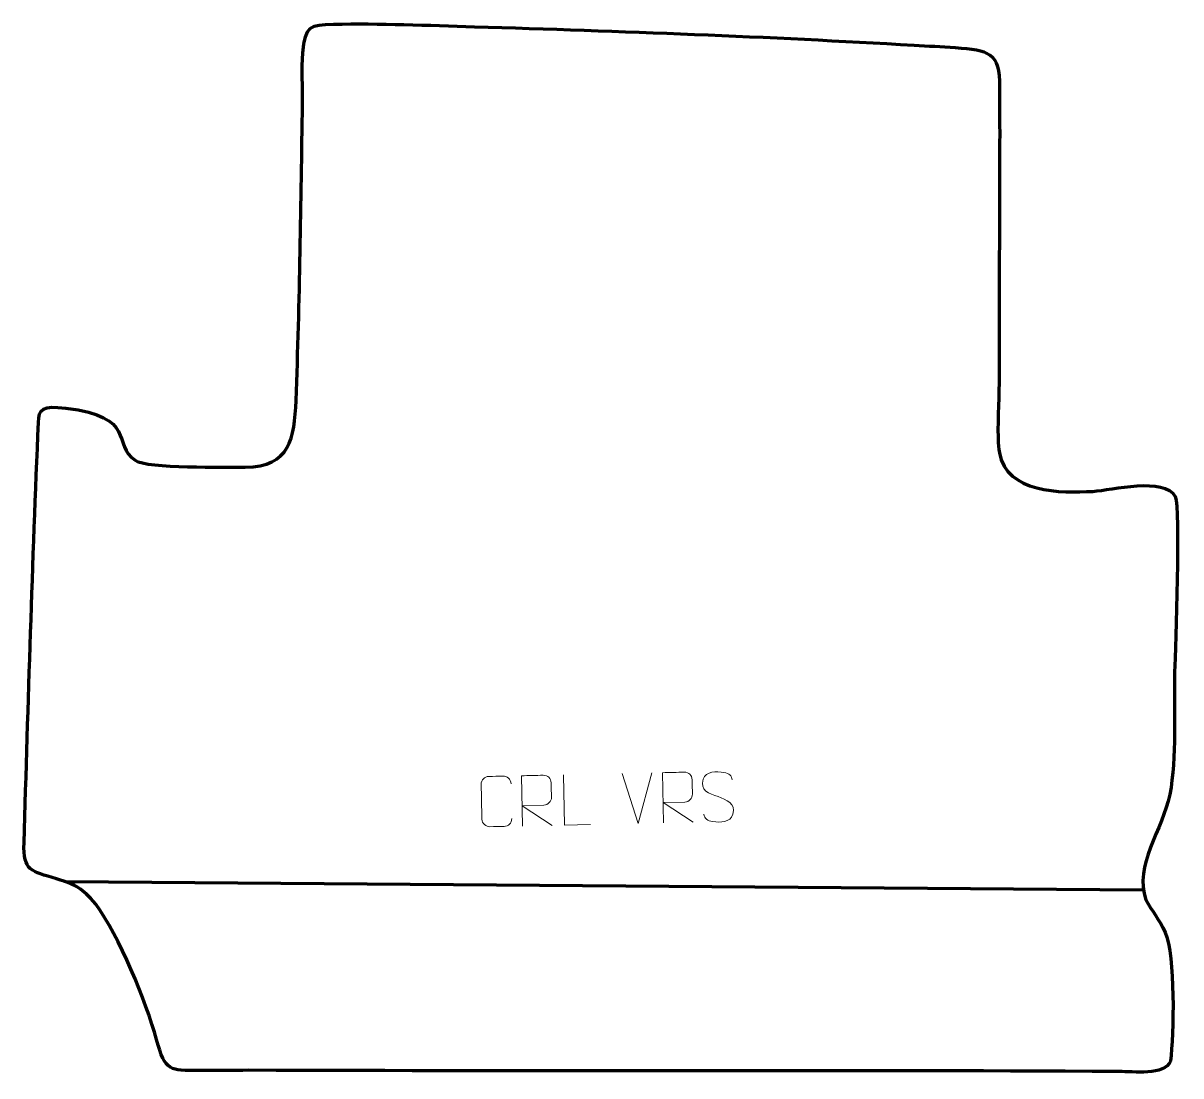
# Model space of a CAD drawing. Header units: millimetres. Extents: x 935 to 1509, y 228 to 751.
import ezdxf

# ---------------------------------------------------------------- set-up
doc = ezdxf.new("R2010")
doc.units = ezdxf.units.MM
doc.header["$MEASUREMENT"] = 0
doc.layers.add('layer 2', color=7, linetype='Continuous')
doc.layers.add('layer 3', color=7, linetype='Continuous')

msp = doc.modelspace()

# ---------------------------------------------------------------- linework, layer by layer
at = {"layer": 'layer 2', "color": 140, "lineweight": 158}
msp.add_open_spline([(1490.3793, 320.4087), (1490.3793, 320.4087), (955.5007, 324.5858), (955.5007, 324.5858)], degree=3, dxfattribs=at)
at = {"layer": 'layer 3', "color": 242, "lineweight": 158}
msp.add_open_spline([(1376.863, 739.6894), (1304.5226, 744.0041), (1231.0533, 746.7205), (1158.6044, 748.8913), (1158.6044, 748.8913), (1135.8357, 749.5735), (1111.2776, 750.6439), (1088.5602, 750.1218), (1088.5602, 750.1218), (1076.9868, 749.8558), (1074.5513, 749.5285), (1073.3746, 735.9007), (1073.3746, 735.9007), (1072.6517, 727.5296), (1073.3115, 719.1439), (1073.2542, 710.7716), (1073.2542, 710.7716), (1072.4224, 661.6277), (1071.9018, 612.5074), (1070.0112, 563.3865), (1070.0112, 563.3865), (1069.2012, 544.5707), (1067.0876, 530.4094), (1044.7921, 530.3882), (1044.7921, 530.3882), (1035.1015, 530.3703), (996.3236, 529.5929), (990.0785, 533.7262), (990.0785, 533.7262), (978.4324, 541.4337), (991.2958, 555.3776), (955.73, 559.5942), (955.73, 559.5942), (944.0696, 560.9766), (942.3903, 559.1705), (942.1071, 552.5247), (942.1071, 552.5247), (939.1519, 483.1158), (937.0948, 413.3294), (934.9548, 343.8588), (934.9548, 343.8588), (934.5223, 329.8164), (938.3297, 329.9599), (951.1458, 326.0276), (951.1458, 326.0276), (961.6809, 322.6978), (963.1328, 321.5902), (970.6147, 313.4804), (970.6147, 313.4804), (982.012, 297.9172), (995.6374, 265.1883), (1000.7755, 246.2832), (1000.7755, 246.2832), (1005.1909, 230.037), (1007.1388, 231.0441), (1021.9656, 230.8876), (1021.9656, 230.8876), (1030.2014, 230.8006), (1038.4083, 230.9981), (1046.6357, 231.0035), (1046.6357, 231.0035), (1190.6619, 230.4853), (1334.7615, 231.1801), (1478.7595, 230.4233), (1478.7595, 230.4233), (1485.3443, 230.3887), (1501.4058, 228.2701), (1504.0795, 235.6284), (1504.0795, 235.6284), (1505.9241, 248.5679), (1506.4126, 288.1897), (1501.5161, 299.4658), (1501.5161, 299.4658), (1498.3395, 306.3783), (1494.971, 309.8459), (1491.924, 315.6493), (1491.924, 315.6493), (1485.8861, 332.5029), (1500.2569, 350.5861), (1503.8057, 367.9033), (1503.8057, 367.9033), (1507.1942, 386.36), (1505.8732, 409.6411), (1506.1735, 428.7855), (1506.1735, 428.7855), (1506.4552, 440.8998), (1509.2659, 510.2319), (1506.4369, 515.705), (1506.4369, 515.705), (1501.2075, 525.8218), (1475.1475, 518.9042), (1465.5431, 518.3187), (1465.5431, 518.3187), (1449.8641, 517.363), (1422.5028, 517.5178), (1419.2464, 537.412), (1419.2464, 537.412), (1419.2464, 537.412), (1418.976, 539.0639), (1418.976, 539.0639), (1418.976, 539.0639), (1418.976, 539.0639), (1418.7673, 540.7658), (1418.7673, 540.7658), (1418.7673, 540.7658), (1417.9909, 549.8501), (1419.0032, 561.5767), (1418.9921, 571.1176), (1418.9921, 571.1176), (1418.9399, 620.3223), (1419.4646, 669.5947), (1419.2785, 718.7767), (1419.2785, 718.7767), (1419.2114, 736.5147), (1414.0895, 737.1678), (1397.2325, 738.5033), (1397.2325, 738.5033), (1390.4562, 739.0401), (1383.6499, 739.3015), (1376.863, 739.6894)], degree=3, knots=[0, 0, 0, 0, 0.03225806, 0.03225806, 0.03225806, 0.03225806, 0.06451613, 0.06451613, 0.06451613, 0.06451613, 0.09677419, 0.09677419, 0.09677419, 0.09677419, 0.12903226, 0.12903226, 0.12903226, 0.12903226, 0.16129032, 0.16129032, 0.16129032, 0.16129032, 0.19354839, 0.19354839, 0.19354839, 0.19354839, 0.22580645, 0.22580645, 0.22580645, 0.22580645, 0.25806452, 0.25806452, 0.25806452, 0.25806452, 0.29032258, 0.29032258, 0.29032258, 0.29032258, 0.32258065, 0.32258065, 0.32258065, 0.32258065, 0.35483871, 0.35483871, 0.35483871, 0.35483871, 0.38709677, 0.38709677, 0.38709677, 0.38709677, 0.41935484, 0.41935484, 0.41935484, 0.41935484, 0.4516129, 0.4516129, 0.4516129, 0.4516129, 0.48387097, 0.48387097, 0.48387097, 0.48387097, 0.51612903, 0.51612903, 0.51612903, 0.51612903, 0.5483871, 0.5483871, 0.5483871, 0.5483871, 0.58064516, 0.58064516, 0.58064516, 0.58064516, 0.61290323, 0.61290323, 0.61290323, 0.61290323, 0.64516129, 0.64516129, 0.64516129, 0.64516129, 0.67741935, 0.67741935, 0.67741935, 0.67741935, 0.70967742, 0.70967742, 0.70967742, 0.70967742, 0.74193548, 0.74193548, 0.74193548, 0.74193548, 0.77419355, 0.77419355, 0.77419355, 0.77419355, 0.80645161, 0.80645161, 0.80645161, 0.80645161, 0.83870968, 0.83870968, 0.83870968, 0.83870968, 0.87096774, 0.87096774, 0.87096774, 0.87096774, 0.90322581, 0.90322581, 0.90322581, 0.90322581, 0.93548387, 0.93548387, 0.93548387, 0.93548387, 1, 1, 1, 1], dxfattribs=at)
at = {"layer": 'layer 3', "color": 250, "lineweight": 9}
for points, knots in [([(1279.4931, 366.8271), (1275.214, 368.2052), (1270.2681, 369.8944), (1272.1533, 375.4568), (1272.1533, 375.4568), (1273.5669, 379.6282), (1278.7877, 379.3526), (1282.4035, 378.8296), (1282.4035, 378.8296), (1285.2737, 378.4145), (1286.1645, 377.2202), (1286.5201, 375.1434)], [0, 0, 0, 0, 0.25, 0.25, 0.25, 0.25, 0.5, 0.5, 0.5, 0.5, 1, 1, 1, 1]), ([(1177.1273, 355.9505), (1177.0379, 353.6246), (1175.3931, 352.1091), (1173.2461, 352.0518), (1173.2461, 352.0518), (1170.9148, 352.0017), (1168.5834, 351.9513), (1166.2525, 351.9004), (1166.2525, 351.9004), (1164.3302, 351.7534), (1162.3178, 353.5948), (1162.2853, 355.6119), (1162.2853, 355.6119), (1162.1608, 361.3806), (1162.036, 367.1489), (1161.9108, 372.9168), (1161.9108, 372.9168), (1161.8687, 375.0545), (1163.5778, 376.8112), (1165.73, 376.8443), (1165.73, 376.8443), (1168.0551, 376.8946), (1170.3807, 376.9449), (1172.7062, 376.9953), (1172.7062, 376.9953), (1174.6517, 377.0729), (1176.6749, 375.6248), (1176.7543, 373.1883)], [0, 0, 0, 0, 0.125, 0.125, 0.125, 0.125, 0.25, 0.25, 0.25, 0.25, 0.375, 0.375, 0.375, 0.375, 0.5, 0.5, 0.5, 0.5, 0.625, 0.625, 0.625, 0.625, 0.75, 0.75, 0.75, 0.75, 1, 1, 1, 1]), ([(1182.4536, 352.2471), (1182.4536, 352.2471), (1181.9137, 377.1948), (1181.9137, 377.1948), (1181.9137, 377.1948), (1185.5076, 377.2726), (1189.1023, 377.3504), (1192.6967, 377.4282), (1192.6967, 377.4282), (1195.0223, 377.4408), (1196.6114, 375.9849), (1196.6585, 373.619), (1196.6585, 373.619), (1196.7022, 371.5839), (1196.7684, 368.5252), (1196.8128, 366.4897), (1196.8128, 366.4897), (1196.8469, 364.6145), (1195.077, 362.634), (1193.0684, 362.5714), (1193.0684, 362.5714), (1193.0684, 362.5714), (1182.2352, 362.3369), (1182.2352, 362.3369), (1182.2352, 362.3369), (1182.2352, 362.3369), (1197.1049, 352.5642), (1197.1049, 352.5642)], [0, 0, 0, 0, 0.125, 0.125, 0.125, 0.125, 0.25, 0.25, 0.25, 0.25, 0.375, 0.375, 0.375, 0.375, 0.5, 0.5, 0.5, 0.5, 0.625, 0.625, 0.625, 0.625, 0.75, 0.75, 0.75, 0.75, 1, 1, 1, 1]), ([(1216.2523, 352.9786), (1216.2523, 352.9786), (1203.3062, 352.6984), (1203.3062, 352.6984), (1203.3062, 352.6984), (1203.3062, 352.6984), (1202.7663, 377.6461), (1202.7663, 377.6461)], [0, 0, 0, 0, 0.33333333, 0.33333333, 0.33333333, 0.33333333, 1, 1, 1, 1]), ([(1252.4373, 353.7618), (1252.4373, 353.7618), (1251.8974, 378.7095), (1251.8974, 378.7095), (1251.8974, 378.7095), (1255.4914, 378.7873), (1259.086, 378.8651), (1262.6804, 378.9429), (1262.6804, 378.9429), (1265.006, 378.9555), (1266.5951, 377.4996), (1266.6423, 375.1336), (1266.6423, 375.1336), (1266.6859, 373.0986), (1266.7521, 370.0399), (1266.7966, 368.0044), (1266.7966, 368.0044), (1266.8306, 366.1292), (1265.0607, 364.1487), (1263.0521, 364.0861), (1263.0521, 364.0861), (1263.0521, 364.0861), (1252.2189, 363.8516), (1252.2189, 363.8516), (1252.2189, 363.8516), (1252.2189, 363.8516), (1267.0887, 354.0789), (1267.0887, 354.0789)], [0, 0, 0, 0, 0.125, 0.125, 0.125, 0.125, 0.25, 0.25, 0.25, 0.25, 0.375, 0.375, 0.375, 0.375, 0.5, 0.5, 0.5, 0.5, 0.625, 0.625, 0.625, 0.625, 0.75, 0.75, 0.75, 0.75, 1, 1, 1, 1]), ([(1279.4931, 366.8269), (1283.5463, 365.2676), (1288.6156, 363.4886), (1286.8979, 358.0898), (1286.8979, 358.0898), (1285.5308, 353.7929), (1280.6156, 353.9433), (1276.8784, 354.4172), (1276.8784, 354.4172), (1274.1201, 354.7674), (1272.8733, 355.9542), (1272.4497, 358.0577)], [0, 0, 0, 0, 0.25, 0.25, 0.25, 0.25, 0.5, 0.5, 0.5, 0.5, 1, 1, 1, 1])]:
    msp.add_open_spline(points, degree=3, knots=knots, dxfattribs=at)
for points in [[(1239.7723, 353.4877), (1239.7723, 353.4877), (1231.9123, 378.277), (1231.9123, 378.277)], [(1246.5525, 378.5939), (1246.5525, 378.5939), (1239.7724, 353.4877), (1239.7724, 353.4877)]]:
    msp.add_open_spline(points, degree=3, dxfattribs=at)

doc.saveas('drawing.dxf')
